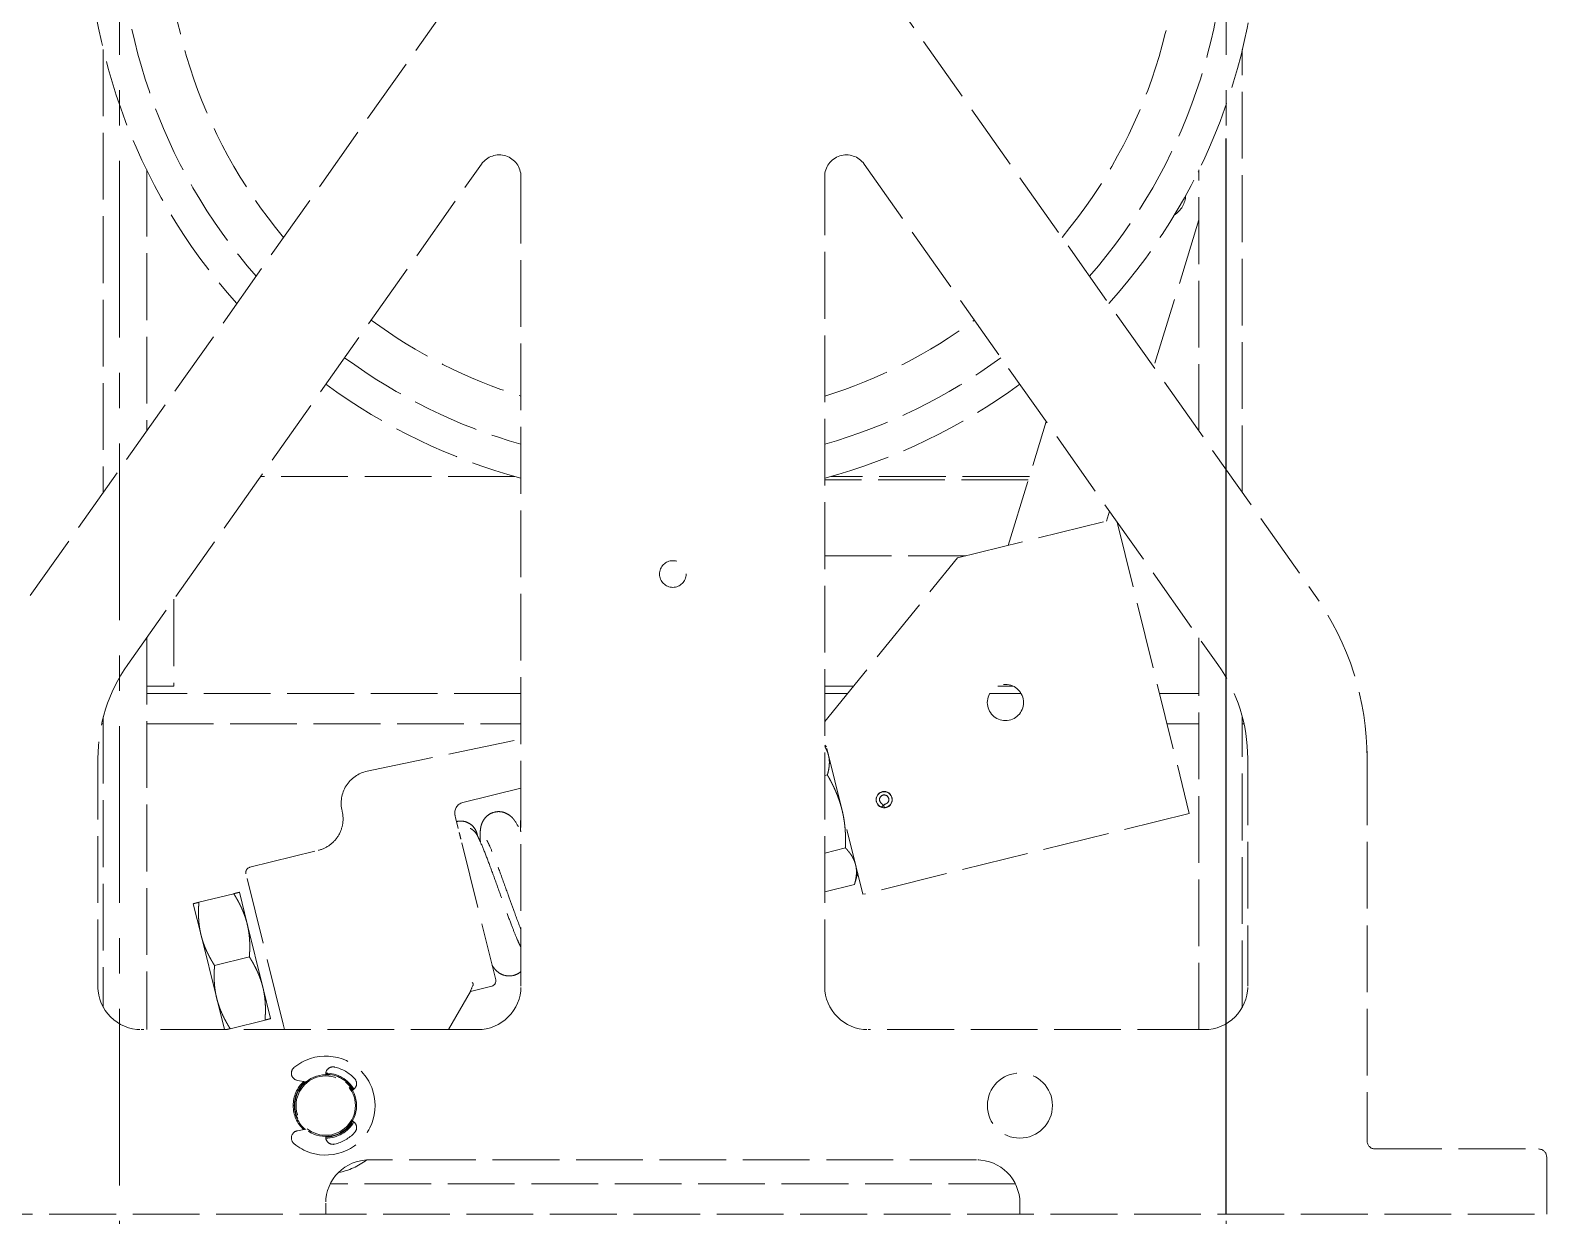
# Model space of a CAD drawing. Header units: millimetres. Extents: x -665 to 1025160, y -28012 to 4210.
# Drawn here: x 2185.1 to 2457.7, y -7994.5 to -7781.5 of the extents above; entities that cross this region are included whole.
import ezdxf

# ---------------------------------------------------------------- set-up
doc = ezdxf.new("R2010")
doc.units = ezdxf.units.MM
doc.linetypes.add('$2$ACAD_ISO02W100', pattern=[15, 12, -3])
doc.linetypes.add('$2$CENTER', pattern=[50.8, 31.75, -6.35, 6.35, -6.35])
doc.layers.add('$2$CL', color=2, linetype='$2$CENTER', lineweight=0)
doc.layers.add('$2$DL', color=8, linetype='$2$ACAD_ISO02W100', lineweight=0)

msp = doc.modelspace()

# ---------------------------------------------------------------- linework, layer by layer
at = {"layer": '$2$CL'}
for p, q in [((2201.175, -8243.082), (2201.175, -7760.248)), ((2400.075, -8243.082), (2400.075, -7760.248))]:
    msp.add_line(p, q, dxfattribs=at)
at = {"layer": '$2$DL'}
for p, q in [((2185.126, -7883.079), (2281.518, -7746.739)), ((2319.732, -7746.739), (2416.124, -7883.079)), ((2198.25, -7784.894), (2198.25, -7864.517)), ((2403, -7864.517), (2403, -7784.894)), ((2202.641, -7895.462), (2266.24, -7805.505)), ((2206.05, -7806.548), (2206.05, -7853.484)), ((2335.01, -7805.505), (2398.609, -7895.462)), ((2395.2, -7853.484), (2395.2, -7806.548)), ((2273.325, -7807.756), (2273.325, -7953.298)), ((2327.925, -7953.298), (2327.925, -7807.756)), ((2395.2, -7815.507), (2387.074, -7841.991)), ((2360.922, -7874.044), (2367.745, -7851.807)), ((2272.233, -7861.648), (2226.548, -7861.648)), ((2364.529, -7862.288), (2327.925, -7862.288)), ((2364.725, -7861.648), (2329.017, -7861.648)), ((2351.813, -7876.3), (2380.107, -7869.292)), ((2379.124, -7867.902), (2378.582, -7869.67)), ((2380.501, -7869.85), (2393.476, -7922.23)), ((2327.925, -7875.938), (2353.277, -7875.938)), ((2327.925, -7905.707), (2351.813, -7876.3)), ((2210.925, -7883.745), (2210.925, -7899.338)), ((2206.05, -7890.641), (2206.05, -7961.098)), ((2395.2, -7961.098), (2395.2, -7890.641)), ((2210.925, -7899.338), (2206.05, -7899.338)), ((2333.099, -7899.338), (2327.925, -7899.338)), ((2361.767, -7899.338), (2359.059, -7899.338)), ((2273.325, -7900.648), (2206.05, -7900.648)), ((2332.035, -7900.648), (2327.925, -7900.648)), ((2363.218, -7900.648), (2357.608, -7900.648)), ((2395.2, -7900.648), (2388.13, -7900.648)), ((2198.25, -7904.859), (2198.25, -7957.074)), ((2403, -7957.074), (2403, -7904.859)), ((2197.948, -7906.108), (2198.25, -7906.108)), ((2206.05, -7906.108), (2273.325, -7906.108)), ((2389.482, -7906.108), (2395.2, -7906.108)), ((2403, -7906.108), (2403.302, -7906.108)), ((2245.658, -7914.652), (2273.325, -7908.866)), ((2334.799, -7936.764), (2327.925, -7909.013)), ((2328.235, -7910.265), (2327.925, -7909.943)), ((2197.275, -7953.298), (2197.275, -7912.348)), ((2403.975, -7912.348), (2403.975, -7953.298)), ((2425.425, -7912.348), (2425.425, -7981.086)), ((2327.925, -7915.437), (2328.41, -7915.316)), ((2273.325, -7917.677), (2262.898, -7920.26)), ((2261.556, -7922.953), (2261.433, -7922.457)), ((2262.043, -7924.917), (2261.556, -7922.953)), ((2393.476, -7922.23), (2334.799, -7936.764)), ((2224.602, -7931.917), (2236.902, -7928.87)), ((2262.685, -7927.51), (2268.779, -7952.113)), ((2327.925, -7929.355), (2331.658, -7928.43)), ((2230.584, -7960.12), (2223.891, -7933.098)), ((2327.925, -7936.314), (2333.282, -7934.987)), ((2333.861, -7932.979), (2333.282, -7934.987)), ((2215.434, -7938.206), (2221.687, -7936.657)), ((2224.107, -7942.084), (2222.701, -7936.406)), ((2214.42, -7938.457), (2215.826, -7944.135)), ((2226.921, -7953.441), (2224.107, -7942.084)), ((2215.826, -7944.135), (2218.64, -7955.492)), ((2218.247, -7949.562), (2224.5, -7948.014)), ((2228.327, -7959.119), (2226.921, -7953.441)), ((2264.282, -7954.231), (2268.067, -7953.294)), ((2218.64, -7955.492), (2220.028, -7961.098)), ((2264.282, -7954.231), (2260.298, -7961.098)), ((2221.06, -7960.919), (2227.313, -7959.371)), ((2265.525, -7961.098), (2205.075, -7961.098)), ((2230.584, -7960.12), (2230.826, -7961.098)), ((2396.175, -7961.098), (2335.725, -7961.098)), ((2234.663, -7970.494), (2233.132, -7970.224)), ((2238.225, -7969.095), (2238.225, -7969.2)), ((2243.03, -7971.974), (2243.121, -7971.921)), ((2243.121, -7977.575), (2243.03, -7977.522)), ((2233.132, -7979.272), (2234.663, -7979.002)), ((2238.225, -7980.296), (2238.225, -7980.401)), ((2426.887, -7982.548), (2456.251, -7982.548)), ((2457.714, -7984.011), (2457.714, -7994.248)), ((2355.225, -7984.498), (2246.025, -7984.498)), ((2362.191, -7988.788), (2239.059, -7988.788)), ((2143.536, -7994.248), (2457.714, -7994.248)), ((2238.225, -7992.298), (2238.225, -7994.248)), ((2363.025, -7994.248), (2363.025, -7992.298))]:
    msp.add_line(p, q, dxfattribs=at)
for centre, radius in [((2300.625, -7879.198), 2.395), ((2360.413, -7902.295), 3.253), ((2338.619, -7919.747), 1.462), ((2238.225, -7974.748), 5.548), ((2238.225, -7974.748), 5.338), ((2363.025, -7974.748), 5.85)]:
    msp.add_circle(centre, radius, dxfattribs=at)
for centre, radius, start, end in [((2300.625, -7760.248), 105.3, 318.09966, 221.90034), ((2300.625, -7760.248), 99.45, 318.86903, 221.13097), ((2300.625, -7760.248), 91.163, 320.1335, 219.8665), ((2269.425, -7807.756), 3.9, 0, 144.73993), ((2331.825, -7807.756), 3.9, 35.26007, 180), ((2388.44, -7810.948), 7.8, 29.92608, 31.89078), ((2388.44, -7810.948), 4.388, 302.17143, 357.82857), ((2300.625, -7760.248), 91.162, 233.51426, 252.57451), ((2300.625, -7760.248), 91.162, 287.42549, 306.48574), ((2300.625, -7760.248), 99.45, 233.61641, 254.0672), ((2300.625, -7760.248), 99.45, 285.9328, 306.38359), ((2300.625, -7760.248), 105.3, 233.67883, 254.97389), ((2300.625, -7760.248), 105.3, 285.02611, 306.32117), ((2374.725, -7912.348), 50.7, 0, 35.26007), ((2226.525, -7912.348), 29.25, 144.73993, 180), ((2374.725, -7912.348), 29.25, 0, 35.26007), ((2246.856, -7920.378), 5.85, 101.81202, 193.91195), ((2338.619, -7919.747), 1.42, 275.08497, 247.78153), ((2338.619, -7919.747), 0.838, 282.16813, 240.69837), ((2338.056, -7920.75), 0.312, 274.82748, 60.69837), ((2338.862, -7920.871), 0.312, 102.16813, 248.03902), ((2224.837, -7932.863), 0.975, 103.91195, 193.91195), ((2205.075, -7953.298), 7.8, 180, 270), ((2265.525, -7953.298), 7.8, 270, 0), ((2267.833, -7952.347), 0.975, 283.91195, 13.91195), ((2335.725, -7953.298), 7.8, 180, 270), ((2396.175, -7953.298), 7.8, 270, 0), ((2238.225, -7974.748), 8.892, 230.07824, 129.92176), ((2233.36, -7968.934), 1.31, 129.92176, 260), ((2238.225, -7974.748), 5.85, 132.38101, 227.61899), ((2239.535, -7969.095), 1.31, 76.9497, 180), ((2238.225, -7974.748), 5.645, 30, 90), ((2238.225, -7974.748), 5.85, 30.14536, 89.85464), ((2238.225, -7974.748), 7.114, 43.0503, 76.9497), ((2242.466, -7970.787), 1.31, 300, 43.0503), ((2238.225, -7974.748), 5.645, 130.76004, 229.23996), ((2238.225, -7974.748), 5.645, 270, 330), ((2238.225, -7974.748), 5.85, 270.14536, 329.85464), ((2242.466, -7978.71), 1.31, 316.9497, 60), ((2233.36, -7980.562), 1.31, 100, 230.07824), ((2239.535, -7980.401), 1.31, 180, 283.0503), ((2238.225, -7974.748), 7.114, 283.0503, 316.9497), ((2426.887, -7981.086), 1.462, 180, 270), ((2246.025, -7992.298), 7.8, 90, 180), ((2238.225, -7974.748), 12.245, 280.78132, 307.14366), ((2355.225, -7992.298), 7.8, 0, 90)]:
    msp.add_arc(centre, radius, start, end, dxfattribs=at)
for centre, major_axis, ratio, start_param, end_param in [((2263.367, -7922.154), (0.469, -1.894), 0.9993908, 3.1415927, 4.712389), ((2275.168, -7935.463), (-10.901, -18.767), 0.0250931, 5.9546558, 6.3074662), ((2456.251, -7984.011), (1.463, 0), 0.9998477, 0, 1.5707963)]:
    msp.add_ellipse(centre, major_axis=major_axis, ratio=ratio, start_param=start_param, end_param=end_param, dxfattribs=at)
for points, weights in [([(2328.612, -7911.787), (2328.41, -7910.973), (2327.925, -7910.192)], [1, 1.04774873674, 1.07520831763]), ([(2328.41, -7915.316), (2328.989, -7913.308), (2328.612, -7911.787)], [1.10906450004, 1.0930923738, 1]), ([(2331.048, -7921.622), (2330.294, -7918.579), (2328.41, -7915.316)], [1, 1.0930923738, 1.10906450004]), ([(2331.658, -7928.43), (2331.802, -7924.665), (2331.048, -7921.622)], [1.10906450004, 1.0930923738, 1]), ([(2333.484, -7931.457), (2333.108, -7929.936), (2331.658, -7928.43)], [1, 1.0930923738, 1.10906450004]), ([(2333.282, -7934.987), (2333.861, -7932.979), (2333.484, -7931.457)], [1.10906450004, 1.0930923738, 1]), ([(2221.687, -7936.657), (2222.701, -7936.406), (2222.701, -7936.406)], [1.10906450004, 1.0930923738, 1]), ([(2224.107, -7942.084), (2223.455, -7939.449), (2221.687, -7936.657)], [1, 1.0930923738, 1.10906450004]), ([(2214.42, -7938.457), (2214.42, -7938.457), (2215.434, -7938.206)], [1, 1.0930923738, 1.10906450004]), ([(2215.434, -7938.206), (2215.174, -7941.5), (2215.826, -7944.135)], [1.10906450004, 1.0930923738, 1]), ([(2224.5, -7948.014), (2224.76, -7944.719), (2224.107, -7942.084)], [1.10906450004, 1.0930923738, 1]), ([(2215.826, -7944.135), (2216.479, -7946.771), (2218.247, -7949.562)], [1, 1.0930923738, 1.10906450004]), ([(2226.921, -7953.441), (2226.268, -7950.806), (2224.5, -7948.014)], [1, 1.0930923738, 1.10906450004]), ([(2218.247, -7949.562), (2217.987, -7952.857), (2218.64, -7955.492)], [1.10906450004, 1.0930923738, 1]), ([(2227.313, -7959.371), (2227.573, -7956.076), (2226.921, -7953.441)], [1.10906450004, 1.0930923738, 1]), ([(2218.64, -7955.492), (2219.292, -7958.127), (2221.06, -7960.919)], [1, 1.0930923738, 1.10906450004]), ([(2228.327, -7959.119), (2228.327, -7959.119), (2227.313, -7959.371)], [1, 1.0930923738, 1.10906450004]), ([(2221.06, -7960.919), (2220.587, -7961.037), (2220.339, -7961.098)], [1.10906450004, 1.10154679262, 1.07694413229])]:
    msp.add_rational_spline(points, weights, degree=2, dxfattribs=at)
for points in [[(2425.406, -7910.951), (2425.407, -7910.987), (2425.41, -7911.023), (2425.415, -7911.058)], [(2425.414, -7911.058), (2425.421, -7911.116), (2425.425, -7911.174), (2425.425, -7911.231)], [(2425.425, -7911.387), (2425.425, -7911.397), (2425.425, -7911.407), (2425.425, -7911.417)]]:
    msp.add_open_spline(points, degree=3, dxfattribs=at)
for points, knots in [([(2425.425, -7911.387), (2425.425, -7911.383), (2425.425, -7911.371), (2425.425, -7911.358), (2425.425, -7911.347), (2425.425, -7911.343), (2425.425, -7911.337), (2425.425, -7911.328), (2425.425, -7911.316), (2425.425, -7911.306), (2425.425, -7911.298), (2425.425, -7911.292), (2425.425, -7911.286), (2425.425, -7911.282), (2425.425, -7911.278), (2425.425, -7911.276), (2425.425, -7911.273), (2425.425, -7911.27), (2425.425, -7911.266), (2425.425, -7911.265), (2425.425, -7911.264), (2425.425, -7911.263), (2425.425, -7911.262), (2425.425, -7911.261), (2425.425, -7911.259), (2425.425, -7911.259), (2425.425, -7911.258), (2425.425, -7911.258), (2425.425, -7911.258), (2425.425, -7911.257), (2425.425, -7911.255), (2425.425, -7911.254), (2425.425, -7911.252), (2425.425, -7911.25), (2425.425, -7911.248), (2425.425, -7911.247), (2425.425, -7911.246), (2425.425, -7911.244), (2425.425, -7911.241), (2425.425, -7911.238), (2425.425, -7911.237), (2425.425, -7911.237), (2425.425, -7911.236), (2425.425, -7911.235), (2425.425, -7911.234), (2425.425, -7911.232), (2425.425, -7911.231), (2425.425, -7911.231)], [0.0175613, 0.0175613, 0.0175613, 0.0175613, 0.019383493, 0.023325576, 0.024311097, 0.024803858, 0.025296618, 0.02726766, 0.029238701, 0.031209743, 0.032195264, 0.033180784, 0.034166305, 0.035151826, 0.035644586, 0.035890967, 0.036137347, 0.037122868, 0.037615628, 0.037862008, 0.037923603, 0.037985198, 0.038108388, 0.038601149, 0.038724339, 0.038785934, 0.038847529, 0.038909124, 0.038970719, 0.039093909, 0.039340289, 0.03958667, 0.04007943, 0.04032581, 0.04057219, 0.040695381, 0.040818571, 0.041064951, 0.042050472, 0.042296852, 0.042420042, 0.042543232, 0.042789612, 0.042912802, 0.043035992, 0.043528753, 0.04382206, 0.04382206, 0.04382206, 0.04382206]), ([(2425.425, -7911.424), (2425.425, -7911.424), (2425.425, -7911.421), (2425.425, -7911.419), (2425.425, -7911.417)], [0.0114000714, 0.0114000714, 0.0114000714, 0.0114000714, 0.0114993269, 0.0125363242, 0.0125363242, 0.0125363242, 0.0125363242]), ([(2425.425, -7911.424), (2425.425, -7911.577), (2425.425, -7911.729), (2425.425, -7911.975), (2425.425, -7912.073), (2425.425, -7912.168)], [0, 0, 0, 0, 0.07642803, 0.07642803, 0.12808479, 0.12808479, 0.12808479, 0.12808479]), ([(2425.425, -7912.348), (2425.425, -7912.345), (2425.425, -7912.338), (2425.425, -7912.325), (2425.425, -7912.3), (2425.425, -7912.251), (2425.425, -7912.204), (2425.425, -7912.171), (2425.425, -7912.168)], [-0.149852191, -0.149852191, -0.149852191, -0.149852191, -0.148155042, -0.146184001, -0.142241917, -0.134357751, -0.118589418, -0.116654346, -0.116654346, -0.116654346, -0.116654346]), ([(2337.904, -7921.022), (2337.906, -7921.024), (2337.909, -7921.025), (2337.914, -7921.027), (2337.916, -7921.029), (2337.922, -7921.032), (2337.926, -7921.034), (2337.942, -7921.041), (2337.951, -7921.044), (2337.967, -7921.049), (2337.974, -7921.051), (2338.013, -7921.061), (2338.034, -7921.062), (2338.064, -7921.062), (2338.074, -7921.062), (2338.083, -7921.061)], [-1.17134333, -1.17134333, -1.17134333, -1.17134333, -1.16988026, -1.16988026, -1.1684172, -1.1684172, -1.16549107, -1.16549107, -1.1530993, -1.1530993, -1.14070752, -1.14070752, -1.06959866, -1.06959866, -1.03296079, -1.03296079, -1.03296079, -1.03296079]), ([(2338.745, -7921.161), (2338.753, -7921.164), (2338.762, -7921.167), (2338.791, -7921.176), (2338.812, -7921.181), (2338.852, -7921.183), (2338.859, -7921.183), (2338.876, -7921.183), (2338.885, -7921.183), (2338.903, -7921.181), (2338.907, -7921.18), (2338.914, -7921.179), (2338.917, -7921.179), (2338.922, -7921.178), (2338.925, -7921.177), (2338.928, -7921.176)], [-1.30959714, -1.30959714, -1.30959714, -1.30959714, -1.27295926, -1.27295926, -1.20185041, -1.20185041, -1.18945863, -1.18945863, -1.17706685, -1.17706685, -1.17414073, -1.17414073, -1.17267766, -1.17267766, -1.1712146, -1.1712146, -1.1712146, -1.1712146]), ([(2236.902, -7928.87), (2236.912, -7928.868), (2236.923, -7928.865), (2237.675, -7928.674), (2238.379, -7928.338), (2239.666, -7927.38), (2240.16, -7926.785), (2241.007, -7925.385), (2241.194, -7924.615), (2241.394, -7923.326), (2241.364, -7922.537), (2241.178, -7921.785)], [-0.9842444, -0.9842444, -0.9842444, -0.9842444, -0.98199894, -0.98199894, -0.81744243, -0.81744243, -0.63712769, -0.63712769, -0.37828486, -0.37828486, 0, 0, 0, 0]), ([(2261.739, -7923.69), (2262.064, -7923.61), (2262.407, -7923.582), (2263.061, -7923.641), (2263.381, -7923.722), (2263.979, -7923.977), (2264.265, -7924.157), (2264.757, -7924.592), (2264.97, -7924.854), (2265.209, -7925.276), (2265.276, -7925.419), (2265.361, -7925.642), (2265.388, -7925.721), (2265.42, -7925.83), (2265.428, -7925.86), (2265.439, -7925.901), (2265.442, -7925.913), (2265.445, -7925.926), (2265.446, -7925.928), (2265.447, -7925.931), (2265.447, -7925.932), (2265.447, -7925.933), (2265.447, -7925.933), (2265.447, -7925.934)], [0.0000025, 0.0000025, 0.0000025, 0.0000025, 0.16357637, 0.16357637, 0.32079123, 0.32079123, 0.48144516, 0.48144516, 0.64181287, 0.64181287, 0.71838553, 0.71838553, 0.75883036, 0.75883036, 0.77398713, 0.77398713, 0.7796704, 0.7796704, 0.78073599, 0.78073599, 0.78124021, 0.78124021, 0.78130324, 0.78130324, 0.78130324, 0.78130324]), ([(2266.032, -7927.363), (2266.006, -7926.951), (2265.991, -7926.567), (2265.986, -7925.823), (2265.997, -7925.462), (2266.079, -7924.827), (2266.125, -7924.571), (2266.286, -7924.047), (2266.39, -7923.786), (2266.694, -7923.257), (2266.903, -7922.987), (2267.413, -7922.521), (2267.712, -7922.322), (2268.363, -7922.034), (2268.727, -7921.943), (2269.437, -7921.89), (2269.792, -7921.925), (2270.476, -7922.102), (2270.808, -7922.255), (2271.323, -7922.582), (2271.526, -7922.753), (2271.878, -7923.102), (2272.02, -7923.279), (2272.602, -7924.078), (2272.9, -7924.703), (2273.284, -7925.56), (2273.305, -7925.606), (2273.325, -7925.652)], [10.8965018, 10.8965018, 10.8965018, 10.8965018, 11.220793, 11.220793, 11.5798097, 11.5798097, 11.79663, 11.79663, 11.9777002, 11.9777002, 12.1663101, 12.1663101, 12.3503315, 12.3503315, 12.5392843, 12.5392843, 12.7232104, 12.7232104, 12.9203528, 12.9203528, 13.0910963, 13.0910963, 13.2861417, 13.2861417, 13.991697, 13.991697, 14.0307218, 14.0307218, 14.0307218, 14.0307218]), ([(2273.284, -7925.567), (2273.257, -7925.154), (2273.242, -7924.77), (2273.238, -7924.026), (2273.248, -7923.664), (2273.307, -7923.212), (2273.315, -7923.154), (2273.325, -7923.095)], [24.03843146, 24.03843146, 24.03843146, 24.03843146, 24.36316935, 24.36316935, 24.72205466, 24.72205466, 24.77382052, 24.77382052, 24.77382052, 24.77382052]), ([(2262.221, -7925.637), (2262.231, -7925.68), (2262.242, -7925.723), (2262.253, -7925.768), (2262.255, -7925.775), (2262.257, -7925.782), (2262.259, -7925.789), (2262.26, -7925.796), (2262.262, -7925.803), (2262.264, -7925.81), (2262.264, -7925.812), (2262.265, -7925.814), (2262.265, -7925.816), (2262.266, -7925.817), (2262.266, -7925.818), (2262.266, -7925.819), (2262.266, -7925.819), (2262.266, -7925.82), (2262.267, -7925.821), (2262.267, -7925.823), (2262.268, -7925.825), (2262.268, -7925.827), (2262.268, -7925.828), (2262.268, -7925.828), (2262.269, -7925.829), (2262.269, -7925.83), (2262.269, -7925.831), (2262.269, -7925.832), (2262.27, -7925.836), (2262.271, -7925.839), (2262.272, -7925.843), (2262.273, -7925.847), (2262.274, -7925.85), (2262.275, -7925.854), (2262.276, -7925.858), (2262.277, -7925.862), (2262.278, -7925.866), (2262.284, -7925.891), (2262.29, -7925.916), (2262.297, -7925.942), (2262.304, -7925.971), (2262.311, -7926.001), (2262.319, -7926.031), (2262.322, -7926.046), (2262.326, -7926.061), (2262.33, -7926.076), (2262.334, -7926.092), (2262.337, -7926.107), (2262.341, -7926.122), (2262.356, -7926.183), (2262.372, -7926.246), (2262.387, -7926.309), (2262.403, -7926.372), (2262.419, -7926.436), (2262.435, -7926.502), (2262.451, -7926.567), (2262.468, -7926.634), (2262.485, -7926.701), (2262.5, -7926.761), (2262.515, -7926.822), (2262.53, -7926.884)], [-12.64733004, -12.64733004, -12.64733004, -12.64733004, -12.59867063, -12.59867063, -12.59867063, -12.59086103, -12.59086103, -12.59086103, -12.58305138, -12.58305138, -12.58305138, -12.58109896, -12.58109896, -12.58109896, -12.58012275, -12.58012275, -12.58012275, -12.57914654, -12.57914654, -12.57914654, -12.57719411, -12.57719411, -12.57719411, -12.57621789, -12.57621789, -12.57621789, -12.57524168, -12.57524168, -12.57524168, -12.57133679, -12.57133679, -12.57133679, -12.56743189, -12.56743189, -12.56743189, -12.563218, -12.563218, -12.563218, -12.53618662, -12.53618662, -12.53618662, -12.50492681, -12.50492681, -12.50492681, -12.48929176, -12.48929176, -12.48929176, -12.47365348, -12.47365348, -12.47365348, -12.4110709, -12.4110709, -12.4110709, -12.34844818, -12.34844818, -12.34844818, -12.28579468, -12.28579468, -12.28579468, -12.22974491, -12.22974491, -12.22974491, -12.22974491]), ([(2264.205, -7924.913), (2264.205, -7924.913), (2264.206, -7924.913), (2264.207, -7924.914), (2264.208, -7924.914), (2264.214, -7924.917), (2264.219, -7924.92), (2264.23, -7924.926), (2264.236, -7924.929), (2264.277, -7924.95), (2264.31, -7924.968), (2264.56, -7925.109), (2264.76, -7925.259), (2265.059, -7925.555), (2265.173, -7925.693), (2265.311, -7925.902), (2265.347, -7925.961), (2265.392, -7926.042), (2265.403, -7926.063), (2265.421, -7926.095), (2265.427, -7926.107), (2265.432, -7926.118)], [0, 0, 0, 0, 0.00007544, 0.00007544, 0.0006781, 0.0006781, 0.00342834, 0.00342834, 0.00709525, 0.00709525, 0.02665593, 0.02665593, 0.15428434, 0.15428434, 0.24641379, 0.24641379, 0.28114089, 0.28114089, 0.29271663, 0.29271663, 0.29900836, 0.29900836, 0.29900836, 0.29900836]), ([(2265.361, -7925.996), (2265.361, -7925.996), (2265.361, -7925.996), (2265.361, -7925.996), (2265.361, -7925.996), (2265.361, -7925.996), (2265.361, -7925.996), (2265.361, -7925.996), (2265.361, -7925.997), (2265.362, -7925.997), (2265.362, -7925.998), (2265.364, -7926), (2265.365, -7926.003), (2265.37, -7926.01), (2265.373, -7926.015), (2265.38, -7926.027), (2265.384, -7926.034), (2265.399, -7926.059), (2265.409, -7926.077), (2265.433, -7926.119), (2265.446, -7926.143), (2265.461, -7926.171), (2265.463, -7926.175), (2265.465, -7926.179)], [0.36106419, 0.36106419, 0.36106419, 0.36106419, 0.361136079, 0.361136079, 0.361211893, 0.361211893, 0.361287689, 0.361287689, 0.361440413, 0.361440413, 0.36174483, 0.36174483, 0.362957207, 0.362957207, 0.365943878, 0.365943878, 0.369922179, 0.369922179, 0.38053018, 0.38053018, 0.39467427, 0.39467427, 0.396777946, 0.396777946, 0.396777946, 0.396777946]), ([(2265.419, -7926.097), (2265.419, -7926.097), (2265.419, -7926.097), (2265.419, -7926.097), (2265.419, -7926.097), (2265.419, -7926.097), (2265.419, -7926.097), (2265.42, -7926.097), (2265.42, -7926.097), (2265.42, -7926.098), (2265.42, -7926.098), (2265.42, -7926.098), (2265.42, -7926.098), (2265.42, -7926.099), (2265.421, -7926.099), (2265.424, -7926.105), (2265.426, -7926.109), (2265.436, -7926.126), (2265.443, -7926.139), (2265.459, -7926.167), (2265.467, -7926.184), (2265.48, -7926.209), (2265.485, -7926.217), (2265.49, -7926.227), (2265.491, -7926.229), (2265.491, -7926.23), (2265.491, -7926.23), (2265.492, -7926.231), (2265.492, -7926.231), (2265.492, -7926.231), (2265.492, -7926.231), (2265.492, -7926.231), (2265.492, -7926.231), (2265.492, -7926.231), (2265.492, -7926.231), (2265.492, -7926.231)], [0.440525541, 0.440525541, 0.440525541, 0.440525541, 0.440540441, 0.440540441, 0.440578374, 0.440578374, 0.44061634, 0.44061634, 0.440654236, 0.440654236, 0.44073036, 0.44073036, 0.440805934, 0.440805934, 0.441108964, 0.441108964, 0.443827265, 0.443827265, 0.451059765, 0.451059765, 0.460702719, 0.460702719, 0.465600602, 0.465600602, 0.466218198, 0.466218198, 0.466371266, 0.466371266, 0.46644743, 0.46644743, 0.466524035, 0.466524035, 0.466600293, 0.466600293, 0.466603084, 0.466603084, 0.466603084, 0.466603084]), ([(2265.447, -7925.934), (2265.452, -7925.954), (2265.452, -7925.954), (2265.473, -7926.036), (2265.488, -7926.097), (2265.519, -7926.224), (2265.533, -7926.277), (2265.547, -7926.337)], [0, 0, 0, 0, 0.19805602, 0.19805602, 0.39396113, 0.39396113, 0.50632129, 0.50632129, 0.50632129, 0.50632129]), ([(2265.456, -7926.162), (2265.456, -7926.162), (2265.456, -7926.162), (2265.456, -7926.162), (2265.456, -7926.163), (2265.456, -7926.163), (2265.456, -7926.163), (2265.456, -7926.163), (2265.456, -7926.163), (2265.456, -7926.163), (2265.456, -7926.163), (2265.456, -7926.164), (2265.457, -7926.164), (2265.457, -7926.165), (2265.457, -7926.166), (2265.458, -7926.167), (2265.459, -7926.168), (2265.462, -7926.174), (2265.464, -7926.178), (2265.471, -7926.191), (2265.476, -7926.2), (2265.481, -7926.21), (2265.482, -7926.212), (2265.483, -7926.214)], [0.4825003265, 0.4825003265, 0.4825003265, 0.4825003265, 0.4825553457, 0.4825553457, 0.4825932607, 0.4825932607, 0.4826311348, 0.4826311348, 0.4827072852, 0.4827072852, 0.4828592028, 0.4828592028, 0.4830101184, 0.4830101184, 0.4833118487, 0.4833118487, 0.4839149598, 0.4839149598, 0.4863255134, 0.4863255134, 0.4912310987, 0.4912310987, 0.4921662175, 0.4921662175, 0.4921662175, 0.4921662175]), ([(2265.48, -7926.207), (2265.48, -7926.207), (2265.48, -7926.207), (2265.48, -7926.207), (2265.48, -7926.207), (2265.48, -7926.207), (2265.48, -7926.207), (2265.48, -7926.208), (2265.48, -7926.208), (2265.48, -7926.208), (2265.48, -7926.208), (2265.481, -7926.209), (2265.481, -7926.21), (2265.482, -7926.211), (2265.482, -7926.212), (2265.484, -7926.215), (2265.485, -7926.218), (2265.487, -7926.222), (2265.489, -7926.224), (2265.49, -7926.227), (2265.491, -7926.228), (2265.492, -7926.23), (2265.492, -7926.23), (2265.492, -7926.231), (2265.492, -7926.231), (2265.492, -7926.232), (2265.493, -7926.232), (2265.493, -7926.232), (2265.493, -7926.232), (2265.493, -7926.232)], [0.4987782738, 0.4987782738, 0.4987782738, 0.4987782738, 0.498844299, 0.498844299, 0.4989959403, 0.4989959403, 0.4991477234, 0.4991477234, 0.4992992814, 0.4992992814, 0.4994504966, 0.4994504966, 0.4997536082, 0.4997536082, 0.5003591201, 0.5003591201, 0.5015643923, 0.5015643923, 0.5027840785, 0.5027840785, 0.5033955599, 0.5033955599, 0.5036992695, 0.5036992695, 0.5040038826, 0.5040038826, 0.5043079979, 0.5043079979, 0.5044476712, 0.5044476712, 0.5044476712, 0.5044476712]), ([(2265.492, -7926.23), (2265.492, -7926.23), (2265.492, -7926.23), (2265.492, -7926.23), (2265.492, -7926.231), (2265.492, -7926.231), (2265.493, -7926.232), (2265.493, -7926.233), (2265.494, -7926.234), (2265.495, -7926.236), (2265.496, -7926.238), (2265.499, -7926.244), (2265.501, -7926.247), (2265.504, -7926.254), (2265.507, -7926.259), (2265.521, -7926.286), (2265.534, -7926.311), (2265.613, -7926.464), (2265.678, -7926.595), (2265.832, -7926.915), (2265.921, -7927.108), (2266.342, -7928.045), (2266.702, -7928.927), (2267.457, -7930.875), (2267.859, -7931.952), (2268.671, -7934.176), (2269.091, -7935.344), (2269.908, -7937.616), (2270.315, -7938.747), (2271.067, -7940.808), (2271.423, -7941.768), (2272.036, -7943.366), (2272.306, -7944.045), (2272.727, -7945.048), (2272.895, -7945.425), (2273.128, -7945.91), (2273.211, -7946.068), (2273.294, -7946.215), (2273.315, -7946.249), (2273.325, -7946.265)], [0.5060417, 0.5060417, 0.5060417, 0.5060417, 0.5061476, 0.5061476, 0.5067565, 0.5067565, 0.5073664, 0.5073664, 0.5079737, 0.5079737, 0.5091825, 0.5091825, 0.5126616, 0.5126616, 0.5172897, 0.5172897, 0.5419702, 0.5419702, 0.6736263, 0.6736263, 0.8492262, 0.8492262, 1.4886573, 1.4886573, 2.1046963, 2.1046963, 2.7044293, 2.7044293, 3.2842745, 3.2842745, 3.8282954, 3.8282954, 4.3022521, 4.3022521, 4.667357, 4.667357, 4.9193475, 4.9193475, 5.0450143, 5.0450143, 5.0450143, 5.0450143]), ([(2273.325, -7943.131), (2272.919, -7942.078), (2272.48, -7940.888), (2271.726, -7938.815), (2271.411, -7937.94), (2270.668, -7935.873), (2270.232, -7934.658), (2269.415, -7932.421), (2269.023, -7931.366), (2268.324, -7929.558), (2268.004, -7928.77), (2267.621, -7927.902), (2267.512, -7927.667), (2267.343, -7927.326), (2267.276, -7927.203), (2267.207, -7927.084), (2267.19, -7927.058), (2267.19, -7927.058)], [60.2556001, 60.2556001, 60.2556001, 60.2556001, 60.9172661, 60.9172661, 61.370153, 61.370153, 61.9902931, 61.9902931, 62.5899442, 62.5899442, 63.1689193, 63.1689193, 63.4305298, 63.4305298, 63.6519869, 63.6519869, 63.7911262, 63.7911262, 63.7911262, 63.7911262]), ([(2273.325, -7950.644), (2273.08, -7950.861), (2272.795, -7951.046), (2272.158, -7951.324), (2271.794, -7951.414), (2271.084, -7951.464), (2270.727, -7951.427), (2270.058, -7951.254), (2269.746, -7951.113), (2269.23, -7950.787), (2269.016, -7950.604), (2268.63, -7950.216), (2268.469, -7950.011), (2268.264, -7949.721), (2268.203, -7949.629), (2268.145, -7949.537)], [70.8863468, 70.8863468, 70.8863468, 70.8863468, 71.0619516, 71.0619516, 71.2508762, 71.2508762, 71.4347658, 71.4347658, 71.6236294, 71.6236294, 71.8047578, 71.8047578, 72.0216236, 72.0216236, 72.1239685, 72.1239685, 72.1239685, 72.1239685]), ([(2264.546, -7952.615), (2264.546, -7952.616), (2264.547, -7952.616), (2264.665, -7952.711), (2264.709, -7952.799), (2264.751, -7952.951), (2264.743, -7953.041), (2264.7, -7953.133), (2264.699, -7953.136), (2264.698, -7953.138)], [-0.20234318, -0.20234318, -0.20234318, -0.20234318, -0.20196048, -0.20196048, -0.11574432, -0.11574432, -0.00328393, -0.00328393, 0, 0, 0, 0])]:
    msp.add_open_spline(points, degree=3, knots=knots, dxfattribs=at)
msp.add_line((2400.075, -7994.248), (2400.075, -7800.882))

doc.saveas('drawing.dxf')
